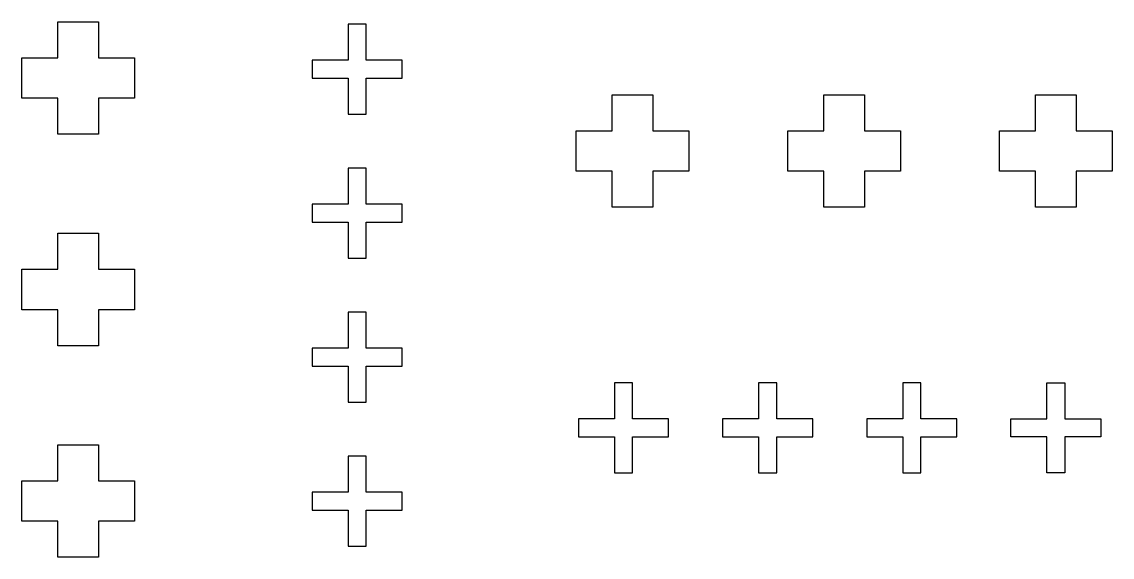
# Model space of a CAD drawing. Extents: x 6856 to 201593, y 33740 to 394177.
# Drawn here: x 6856 to 11697, y 49539 to 51919 of the extents above; entities that cross this region are included whole.
import ezdxf

# ---------------------------------------------------------------- set-up
doc = ezdxf.new("R2010")
doc.units = 13
doc.header["$MEASUREMENT"] = 0
doc.layers.add('Flow', color=7, linetype='Continuous')

msp = doc.modelspace()

# ---------------------------------------------------------------- linework, layer by layer
at = {"layer": 'Flow'}
for points in [[(7195.5, 51758.5), (7355.5, 51758.5), (7355.5, 51578.6), (7195.5, 51578.6), (7195.5, 51418.6), (7015.5, 51418.6), (7015.5, 51578.6), (6855.6, 51578.6), (6855.6, 51758.5), (7015.5, 51758.5), (7015.5, 51918.5), (7195.5, 51918.5)], [(8305, 51748.1), (8145, 51748.1), (8145, 51668.1), (8305, 51668.1), (8305, 51508.2), (8385, 51508.2), (8385, 51668.1), (8545, 51668.1), (8545, 51748.1), (8385, 51748.1), (8385, 51908.1), (8305, 51908.1)], [(9477.2, 51434.3), (9477.2, 51594.2), (9657.2, 51594.2), (9657.2, 51434.3), (9817.1, 51434.3), (9817.1, 51254.3), (9657.2, 51254.3), (9657.2, 51094.3), (9477.2, 51094.3), (9477.2, 51254.3), (9317.2, 51254.3), (9317.2, 51434.3)], [(10417.1, 51434.3), (10417.1, 51594.2), (10597.1, 51594.2), (10597.1, 51434.3), (10757, 51434.3), (10757, 51254.3), (10597.1, 51254.3), (10597.1, 51094.3), (10417.1, 51094.3), (10417.1, 51254.3), (10257.1, 51254.3), (10257.1, 51434.3)], [(11357, 51434.3), (11357, 51594.2), (11537, 51594.2), (11537, 51434.3), (11696.9, 51434.3), (11696.9, 51254.3), (11537, 51254.3), (11537, 51094.3), (11357, 51094.3), (11357, 51254.3), (11197, 51254.3), (11197, 51434.3)], [(8305, 51108.2), (8145, 51108.2), (8145, 51028.2), (8305, 51028.2), (8305, 50868.3), (8385, 50868.3), (8385, 51028.2), (8545, 51028.2), (8545, 51108.2), (8385, 51108.2), (8385, 51268.2), (8305, 51268.2)], [(7195.5, 50818.6), (7355.5, 50818.6), (7355.5, 50638.7), (7195.5, 50638.7), (7195.5, 50478.7), (7015.5, 50478.7), (7015.5, 50638.7), (6855.6, 50638.7), (6855.6, 50818.6), (7015.5, 50818.6), (7015.5, 50978.6), (7195.5, 50978.6)], [(8305, 50468.3), (8145, 50468.3), (8145, 50388.3), (8305, 50388.3), (8305, 50228.4), (8385, 50228.4), (8385, 50388.3), (8545, 50388.3), (8545, 50468.3), (8385, 50468.3), (8385, 50628.3), (8305, 50628.3)], [(9567.2, 50153.3), (9567.2, 50313.3), (9487.3, 50313.3), (9487.3, 50153.3), (9327.3, 50153.3), (9327.3, 50073.3), (9487.3, 50073.3), (9487.3, 49913.4), (9567.2, 49913.4), (9567.2, 50073.3), (9727.2, 50073.3), (9727.2, 50153.3)], [(10207.2, 50153.3), (10207.2, 50313.3), (10127.2, 50313.3), (10127.2, 50153.3), (9967.2, 50153.3), (9967.2, 50073.3), (10127.2, 50073.3), (10127.2, 49913.4), (10207.2, 49913.4), (10207.2, 50073.3), (10367.1, 50073.3), (10367.1, 50153.3)], [(10847.1, 50153.3), (10847.1, 50313.3), (10767.1, 50313.3), (10767.1, 50153.3), (10607.1, 50153.3), (10607.1, 50073.3), (10767.1, 50073.3), (10767.1, 49913.4), (10847.1, 49913.4), (10847.1, 50073.3), (11007, 50073.3), (11007, 50153.3)], [(11407, 50153.3), (11407, 50313.3), (11487, 50313.3), (11487, 50153.3), (11646.9, 50153.3), (11646.9, 50073.3), (11487, 50073.3), (11487, 49913.4), (11407, 49913.4), (11407, 50073.3), (11247, 50073.3), (11247, 50153.3)], [(7195.5, 49878.7), (7355.5, 49878.7), (7355.5, 49698.7), (7195.5, 49698.7), (7195.5, 49538.8), (7015.5, 49538.8), (7015.5, 49698.7), (6855.6, 49698.7), (6855.6, 49878.7), (7015.5, 49878.7), (7015.5, 50038.7), (7195.5, 50038.7)], [(8305, 49828.4), (8145, 49828.4), (8145, 49748.4), (8305, 49748.4), (8305, 49588.5), (8385, 49588.5), (8385, 49748.4), (8545, 49748.4), (8545, 49828.4), (8385, 49828.4), (8385, 49988.4), (8305, 49988.4)]]:
    msp.add_lwpolyline(points, close=True, dxfattribs=at)

doc.saveas('drawing.dxf')
